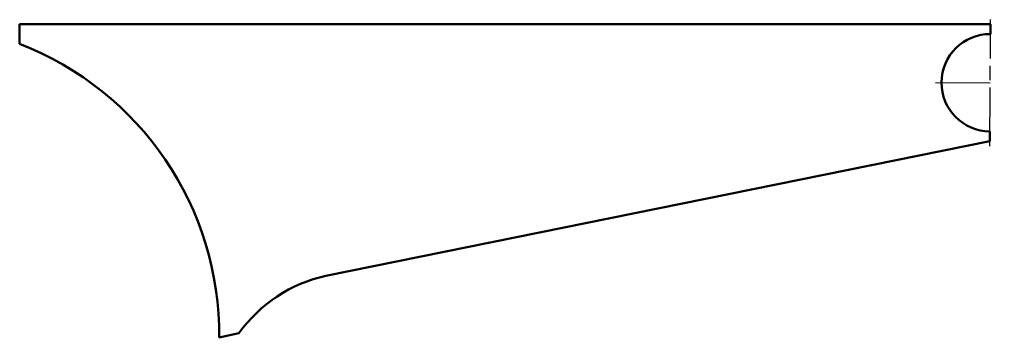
# Model space of a CAD drawing. Header units: millimetres. Extents: x 31242 to 33329, y -4654 to 24298.
# Drawn here: x 31241.5 to 31341.2, y -4653.8 to -4621.2 of the extents above; entities outside this region: 1.
import ezdxf
from ezdxf.enums import TextEntityAlignment as Align

# ---------------------------------------------------------------- set-up
doc = ezdxf.new("R2010")
doc.units = ezdxf.units.MM
doc.linetypes.add('AM_ISO08W050', pattern=[18, 12, -1.5, 3, -1.5])
doc.linetypes.add('AM_ISO08W050x2', pattern=[9, 6, -0.75, 1.5, -0.75])
doc.layers.add('AM_7', color=142, linetype='AM_ISO08W050', lineweight=25)
doc.layers.add('Con', color=6, linetype='Continuous', lineweight=50)
doc.layers.add('Cont', color=6, linetype='Continuous')
doc.layers.add('Textb', color=6, linetype='Continuous')
doc.styles.add('Style1', font='romans.shx', dxfattribs={"width": 0.8})

# ---------------------------------------------------------------- blocks, each defined once
blk = doc.blocks.new('1')
at = {"layer": 'Cont'}
for q in [(0.137, 4.016), (2.4, 4.016)]:
    blk.add_line((1.269, 2.884), q, dxfattribs=at)
blk.add_circle((4.269, 2.884), 3, dxfattribs=at)
blk = doc.blocks.new('ZNAK04')
at = {"layer": 'Cont'}
blk.add_blockref('1', (30.272, 0.214), dxfattribs=at)
at = {"layer": 'Textb', "style": 'Style1', "width": 0.8}
for tag, height, p in [('А-А', 6, (13.879, 0.1)), ('SC', 5, (28.725, 0.1))]:
    blk.add_attdef(tag, text='', height=height, dxfattribs=at).set_placement(p, align=Align.RIGHT)
blk.add_attdef('45%%D(1)', (38.237, 0.1), '', height=5, dxfattribs=at)

msp = doc.modelspace()

# ---------------------------------------------------------------- linework, layer by layer
at = {"layer": 'AM_7', "linetype": 'AM_ISO08W050x2'}
for p, q in [((31341.174, -4634.16), (31341.244, -4621.16)), ((31335.575, -4627.63), (31341.209, -4627.66))]:
    msp.add_line(p, q, dxfattribs=at)
at = {"layer": 'Con'}
for p, q in [((31241.566, -4621.66), (31241.546, -4623.678)), ((31341.241, -4621.66), (31241.566, -4621.66)), ((31341.236, -4622.66), (31341.241, -4621.66)), ((31341.182, -4632.66), (31341.176, -4633.66)), ((31341.176, -4633.66), (31273.016, -4647.482)), ((31264.077, -4653.383), (31262.054, -4653.832))]:
    msp.add_line(p, q, dxfattribs=at)
for centre, radius, start, end in [((31341.209, -4627.66), 5, 89.68976, 269.68976), ((31230.056, -4653.544), 32, 359.48429, 68.95777), ((31276.266, -4662.126), 15, 102.51021, 144.34823)]:
    msp.add_arc(centre, radius, start, end, dxfattribs=at)

# ---------------------------------------------------------------- block references
ref = msp.add_blockref('ZNAK04', (33179.085, 24273.288), dxfattribs=dict(xscale=4, yscale=4, zscale=4))
ref.add_attrib('А-А', 'Конструкция педали', dxfattribs={"layer": 'Textb', "height": 24, "style": 'Style1', "width": 0.8}).set_placement((33228.588, 24273.688), align=Align.RIGHT)
ref.add_attrib('SC', '(1:4)', dxfattribs={"layer": 'Textb', "height": 20, "style": 'Style1', "width": 0.8}).set_placement((33292.211, 24273.688), align=Align.RIGHT)

doc.saveas('drawing.dxf')
